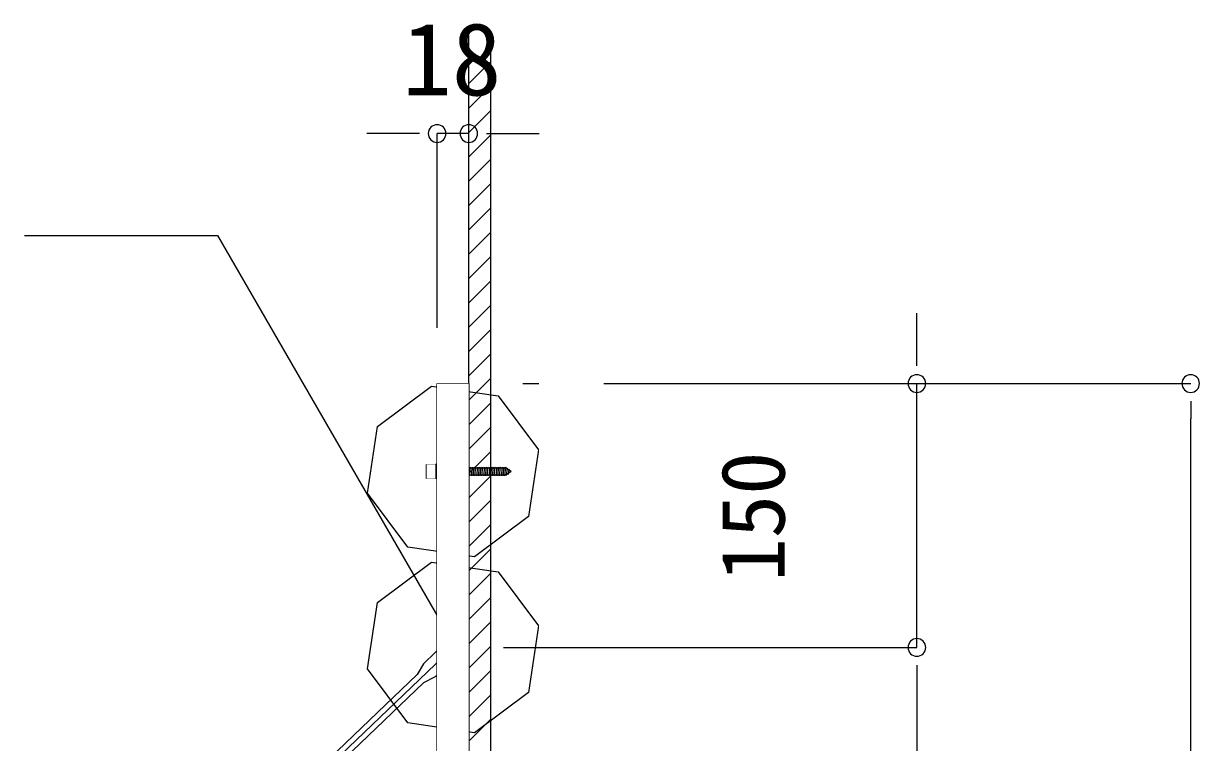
# Model space of a CAD drawing. Units: millimetres, scale not verified. Extents: x -4205 to 4205, y -2975 to 2975.
# Drawn here: x 364 to 1032, y 40 to 449 of the extents above; entities that cross this region are included whole.
import ezdxf
from ezdxf.enums import TextEntityAlignment as Align

# ---------------------------------------------------------------- set-up
doc = ezdxf.new("R2010")
doc.units = ezdxf.units.MM
doc.header["$LTSCALE"] = 20
for name, color, linetype in [('0-0', 7, 'Continuous'), ('0-1', 3, 'Continuous'), ('0-2', 7, 'Continuous')]:
    doc.layers.add(name, color=color, linetype=linetype)
doc.styles.add('ＭＳ ゴシック', font='')
doc.styles.get('ＭＳ ゴシック').set_extended_font_data('MS Gothic')

msp = doc.modelspace()

# ---------------------------------------------------------------- linework, layer by layer
at = {"layer": '0-0'}
for p, q in [((617.09, -1955.6), (617.09, 444.4)), ((617.09, -1955.6), (617.09, 444.4)), ((629.59, -1955.6), (629.59, 444.4)), ((617.09, 428.7), (620.31, 431.91)), ((617.09, 414.86), (629.59, 427.36)), ((617.09, 401.01), (629.59, 413.51)), ((617.09, 387.17), (629.59, 399.67)), ((617.09, 373.32), (629.59, 385.82)), ((617.09, 359.48), (629.59, 371.98)), ((617.09, 345.63), (629.59, 358.13)), ((617.09, 331.79), (629.59, 344.29)), ((617.09, 317.94), (629.59, 330.44)), ((617.09, 304.1), (629.59, 316.6)), ((617.09, 290.25), (629.59, 302.75)), ((617.09, 276.41), (629.59, 288.91)), ((617.09, 262.57), (629.59, 275.07)), ((617.09, 248.72), (629.59, 261.22)), ((617.09, 234.88), (629.59, 247.38)), ((617.09, 221.03), (629.59, 233.53)), ((617.09, 207.19), (629.59, 219.69)), ((617.09, 193.34), (629.59, 205.84)), ((598.09, 197.4), (595.09, 197.4)), ((595.79, 191.4), (595.79, 197.4)), ((596.59, 191.4), (596.59, 197.4)), ((597.39, 191.4), (597.39, 197.4)), ((598.09, 190.4), (598.09, 198.4)), ((638.06, 196.4), (599.09, 196.4)), ((599.56, 191.93), (600.13, 196.88)), ((600.27, 196.35), (600.13, 196.88)), ((600.56, 191.93), (601.13, 196.88)), ((601.27, 196.35), (601.13, 196.88)), ((601.56, 191.93), (602.13, 196.88)), ((602.27, 196.35), (602.13, 196.88)), ((602.56, 191.93), (603.13, 196.88)), ((603.27, 196.35), (603.13, 196.88)), ((603.56, 191.93), (604.13, 196.88)), ((604.27, 196.35), (604.13, 196.88)), ((604.56, 191.93), (605.13, 196.88)), ((605.27, 196.35), (605.13, 196.88)), ((605.56, 191.93), (606.13, 196.88)), ((606.27, 196.35), (606.13, 196.88)), ((606.56, 191.93), (607.13, 196.88)), ((607.27, 196.35), (607.13, 196.88)), ((607.56, 191.93), (608.13, 196.88)), ((608.27, 196.35), (608.13, 196.88)), ((608.56, 191.93), (609.13, 196.88)), ((609.27, 196.35), (609.13, 196.88)), ((609.56, 191.93), (610.13, 196.88)), ((610.27, 196.35), (610.13, 196.88)), ((610.56, 191.93), (611.13, 196.88)), ((611.27, 196.35), (611.13, 196.88)), ((611.56, 191.93), (612.13, 196.88)), ((612.27, 196.35), (612.13, 196.88)), ((612.56, 191.93), (613.13, 196.88)), ((613.27, 196.35), (613.13, 196.88)), ((613.56, 191.93), (614.13, 196.88)), ((614.27, 196.35), (614.13, 196.88)), ((614.56, 191.93), (615.13, 196.88)), ((615.27, 196.35), (615.13, 196.88)), ((615.56, 191.93), (616.13, 196.88)), ((616.27, 196.35), (616.13, 196.88)), ((616.56, 191.93), (617.13, 196.88)), ((617.27, 196.35), (617.13, 196.88)), ((617.56, 191.93), (618.13, 196.88)), ((618.27, 196.35), (618.13, 196.88)), ((618.56, 191.93), (619.13, 196.88)), ((619.27, 196.35), (619.13, 196.88)), ((619.56, 191.93), (620.13, 196.88)), ((620.27, 196.35), (620.13, 196.88)), ((620.56, 191.93), (621.13, 196.88)), ((621.27, 196.35), (621.13, 196.88)), ((621.56, 191.93), (622.13, 196.88)), ((622.27, 196.35), (622.13, 196.88)), ((622.56, 191.93), (623.13, 196.88)), ((623.27, 196.35), (623.13, 196.88)), ((623.56, 191.93), (624.13, 196.88)), ((624.27, 196.35), (624.13, 196.88)), ((624.56, 191.93), (625.13, 196.88)), ((625.27, 196.35), (625.13, 196.88)), ((625.56, 191.93), (626.13, 196.88)), ((626.27, 196.35), (626.13, 196.88)), ((626.56, 191.93), (627.13, 196.88)), ((627.27, 196.35), (627.13, 196.88)), ((627.56, 191.93), (628.13, 196.88)), ((628.27, 196.35), (628.13, 196.88)), ((628.56, 191.93), (629.13, 196.88)), ((629.27, 196.35), (629.13, 196.88)), ((629.56, 191.93), (630.13, 196.88)), ((630.27, 196.35), (630.13, 196.88)), ((630.56, 191.93), (631.13, 196.88)), ((631.27, 196.35), (631.13, 196.88)), ((631.56, 191.93), (632.13, 196.88)), ((632.27, 196.35), (632.13, 196.88)), ((632.56, 191.93), (633.13, 196.88)), ((633.27, 196.35), (633.13, 196.88)), ((633.56, 191.93), (634.13, 196.88)), ((634.27, 196.35), (634.13, 196.88)), ((634.56, 191.93), (635.13, 196.88)), ((635.27, 196.35), (635.13, 196.88)), ((635.56, 191.93), (636.13, 196.88)), ((636.27, 196.35), (636.13, 196.88)), ((636.56, 191.93), (637.13, 196.88)), ((637.27, 196.35), (637.13, 196.88)), ((637.56, 191.93), (638.13, 196.88)), ((641.09, 194.4), (638.06, 196.4)), ((638.27, 196.35), (638.13, 196.88)), ((638.58, 192.1), (639.05, 196.28)), ((639.19, 195.75), (639.05, 196.28)), ((639.66, 192.72), (639.98, 195.74)), ((640.12, 195.21), (639.98, 195.74)), ((599.09, 190.4), (598.09, 190.4)), ((599.56, 191.93), (599.42, 192.45)), ((600.56, 191.93), (600.42, 192.45)), ((601.56, 191.93), (601.42, 192.45)), ((602.56, 191.93), (602.42, 192.45)), ((603.56, 191.93), (603.42, 192.45)), ((604.56, 191.93), (604.42, 192.45)), ((605.56, 191.93), (605.42, 192.45)), ((606.56, 191.93), (606.42, 192.45)), ((607.56, 191.93), (607.42, 192.45)), ((608.56, 191.93), (608.42, 192.45)), ((609.56, 191.93), (609.42, 192.45)), ((610.56, 191.93), (610.42, 192.45)), ((611.56, 191.93), (611.42, 192.45)), ((612.56, 191.93), (612.42, 192.45)), ((613.56, 191.93), (613.42, 192.45)), ((614.56, 191.93), (614.42, 192.45)), ((615.56, 191.93), (615.42, 192.45)), ((616.56, 191.93), (616.42, 192.45)), ((617.09, 179.5), (629.59, 192)), ((617.56, 191.93), (617.42, 192.45)), ((618.56, 191.93), (618.42, 192.45)), ((619.56, 191.93), (619.42, 192.45)), ((620.56, 191.93), (620.42, 192.45)), ((621.56, 191.93), (621.42, 192.45)), ((622.56, 191.93), (622.42, 192.45)), ((623.56, 191.93), (623.42, 192.45)), ((624.56, 191.93), (624.42, 192.45)), ((625.56, 191.93), (625.42, 192.45)), ((626.56, 191.93), (626.42, 192.45)), ((627.56, 191.93), (627.42, 192.45)), ((628.56, 191.93), (628.42, 192.45)), ((629.56, 191.93), (629.42, 192.45)), ((630.56, 191.93), (630.42, 192.45)), ((631.56, 191.93), (631.42, 192.45)), ((632.56, 191.93), (632.42, 192.45)), ((633.56, 191.93), (633.42, 192.45)), ((634.56, 191.93), (634.42, 192.45)), ((635.56, 191.93), (635.42, 192.45)), ((636.56, 191.93), (636.42, 192.45)), ((637.56, 191.93), (637.42, 192.45)), ((638.58, 192.1), (638.44, 192.62)), ((639.66, 192.72), (639.52, 193.24)), ((617.09, 165.65), (629.59, 178.15)), ((617.09, 151.81), (629.59, 164.31)), ((617.09, 137.96), (629.59, 150.46)), ((617.09, 124.12), (629.59, 136.62)), ((617.09, 110.27), (629.59, 122.77)), ((617.09, 96.43), (629.59, 108.93)), ((617.09, 82.59), (629.59, 95.09)), ((617.09, 68.74), (629.59, 81.24)), ((617.09, 54.9), (629.59, 67.4)), ((617.09, 41.05), (629.59, 53.55))]:
    msp.add_line(p, q, dxfattribs=at)
for points in [[(364.82, 328.56), (474.38, 328.56), (610.08, 93.52)], [(598.09, 191.4), (595.09, 191.4), (595.09, 197.4)], [(599.09, 190.4), (599.09, 198.4), (598.09, 198.4)], [(641.09, 194.4), (638.06, 192.4), (599.09, 192.4)], [(297.09, -252.46), (297.09, -203.67), (611.7, 97.86)], [(604.63, 98.01), (591.27, 85.17), (587.67, 78.98), (298.36, -198.3)], [(302.59, -202.56), (591.55, 74.39), (598.09, 77.85), (611.56, 90.8), (612.2, 91.54), (612.68, 92.4), (612.98, 93.33), (613.09, 94.31), (613.02, 95.28), (612.75, 96.23), (612.31, 97.1), (611.7, 97.87), (610.95, 98.51), (610.1, 98.98), (609.17, 99.29), (608.19, 99.4), (607.22, 99.33), (606.27, 99.06)], [(606.27, 99.06), (605.4, 98.61), (604.63, 98.01)]]:
    msp.add_lwpolyline(points, dxfattribs=at)
for points in [[(565.16, 220.02), (595.85, 242.88), (633.72, 237.34), (656.57, 206.65), (651.03, 168.78), (620.34, 145.93), (582.47, 151.47), (559.62, 182.16)], [(599.09, 244.4), (600.09, 244.4), (600.09, -1755.6), (599.09, -1755.6)], [(600.09, 244.4), (616.09, 244.4), (616.09, -1755.6), (600.09, -1755.6)], [(616.09, 244.4), (617.09, 244.4), (617.09, -1755.6), (616.09, -1755.6)], [(593.09, 198.4), (598.09, 198.4), (598.09, 190.4), (593.09, 190.4)], [(599.09, 196.4), (617.09, 196.4), (617.09, 192.4), (599.09, 192.4)], [(565.16, 120.02), (595.85, 142.88), (633.72, 137.34), (656.57, 106.65), (651.03, 68.78), (620.34, 45.93), (582.47, 51.47), (559.62, 82.16)], [(608.09, 91.4), (605.97, 92.28), (605.09, 94.4), (605.97, 96.52), (608.09, 97.4), (610.22, 96.52), (611.09, 94.4), (610.22, 92.28)], [(605.09, 94.4), (605.15, 94.99), (605.32, 95.55), (605.6, 96.07), (605.97, 96.52), (606.43, 96.9), (606.95, 97.18), (607.51, 97.35), (608.09, 97.4), (608.68, 97.35), (609.24, 97.18), (609.76, 96.9), (610.22, 96.52), (610.59, 96.07), (610.87, 95.55), (611.04, 94.99), (611.09, 94.4), (611.04, 93.82), (610.87, 93.26), (610.59, 92.74), (610.22, 92.28), (609.76, 91.91), (609.24, 91.63), (608.68, 91.46), (608.09, 91.4), (607.51, 91.46), (606.95, 91.63), (606.43, 91.91), (605.97, 92.28), (605.6, 92.74), (605.32, 93.26), (605.15, 93.82)], [(608.09, 92.4), (606.68, 92.99), (606.09, 94.4), (606.68, 95.82), (608.09, 96.4), (609.51, 95.82), (610.09, 94.4), (609.51, 92.99)], [(608.09, 92.78), (606.95, 93.26), (606.47, 94.4), (606.95, 95.55), (608.09, 96.02), (609.24, 95.55), (609.72, 94.4), (609.24, 93.26)], [(609.68, 95.02), (610.08, 93.52), (608.98, 94.62)]]:
    msp.add_lwpolyline(points, close=True, dxfattribs=at)
at = {"layer": '0-0', "color": 5}
msp.add_solid([(609.68, 95.02), (610.08, 93.52), (608.98, 94.62)], dxfattribs=at)
at = {"layer": '0-1'}
for p, q in [((579.1, 386.5), (559.1, 386.5)), ((599.09, 276.15), (599.09, 386.5)), ((617.09, 386.5), (599.09, 386.5)), ((617.09, 276.15), (617.09, 386.5)), ((637.09, 386.5), (657.09, 386.5)), ((871.53, 264.4), (871.53, 284.4)), ((647.84, 244.4), (871.53, 244.4)), ((745.58, 244.4), (1027.01, 244.4)), ((871.53, 94.4), (871.53, 244.4)), ((1027.01, -1735.6), (1027.01, 224.4)), ((636.84, 94.4), (871.53, 94.4)), ((639.84, 94.4), (871.53, 94.4)), ((871.53, 74.4), (871.53, 54.41)), ((871.53, 74.4), (871.53, -235.6))]:
    msp.add_line(p, q, dxfattribs=at)
at = {"layer": '0-2', "color": 3}
for p, q in [((589.09, 386.5), (579.1, 386.5)), ((627.09, 386.5), (637.09, 386.5)), ((871.53, 254.4), (871.53, 264.4)), ((1027.01, 234.4), (1027.01, 224.4)), ((871.53, 84.4), (871.53, 74.4)), ((871.53, 84.4), (871.53, 74.4))]:
    msp.add_line(p, q, dxfattribs=at)
at = {"layer": '0-2'}
for points in [[(594.09, 386.5), (594.19, 385.53), (594.48, 384.59), (594.94, 383.72), (595.56, 382.97), (596.32, 382.34), (597.18, 381.88), (598.12, 381.6), (599.09, 381.5), (600.07, 381.6), (601.01, 381.88), (601.87, 382.34), (602.63, 382.97), (603.25, 383.72), (603.71, 384.59), (604, 385.53), (604.09, 386.5), (604, 387.48), (603.71, 388.41), (603.25, 389.28), (602.63, 390.04), (601.87, 390.66), (601.01, 391.12), (600.07, 391.4), (599.09, 391.5), (598.12, 391.4), (597.18, 391.12), (596.32, 390.66), (595.56, 390.04), (594.94, 389.28), (594.48, 388.41), (594.19, 387.48)], [(622.09, 386.5), (622, 387.48), (621.71, 388.41), (621.25, 389.28), (620.63, 390.04), (619.87, 390.66), (619.01, 391.12), (618.07, 391.4), (617.09, 391.5), (616.12, 391.4), (615.18, 391.12), (614.32, 390.66), (613.56, 390.04), (612.94, 389.28), (612.48, 388.41), (612.19, 387.48), (612.09, 386.5), (612.19, 385.53), (612.48, 384.59), (612.94, 383.72), (613.56, 382.97), (614.32, 382.34), (615.18, 381.88), (616.12, 381.6), (617.09, 381.5), (618.07, 381.6), (619.01, 381.88), (619.87, 382.34), (620.63, 382.97), (621.25, 383.72), (621.71, 384.59), (622, 385.53)], [(871.53, 249.4), (870.55, 249.31), (869.61, 249.02), (868.75, 248.56), (867.99, 247.94), (867.37, 247.18), (866.91, 246.32), (866.62, 245.38), (866.53, 244.4), (866.62, 243.43), (866.91, 242.49), (867.37, 241.63), (867.99, 240.87), (868.75, 240.25), (869.61, 239.78), (870.55, 239.5), (871.53, 239.4), (872.5, 239.5), (873.44, 239.78), (874.3, 240.25), (875.06, 240.87), (875.68, 241.63), (876.15, 242.49), (876.43, 243.43), (876.53, 244.4), (876.43, 245.38), (876.15, 246.32), (875.68, 247.18), (875.06, 247.94), (874.3, 248.56), (873.44, 249.02), (872.5, 249.31)], [(1027.01, 239.4), (1027.99, 239.5), (1028.92, 239.78), (1029.79, 240.25), (1030.54, 240.87), (1031.17, 241.63), (1031.63, 242.49), (1031.91, 243.43), (1032.01, 244.4), (1031.91, 245.38), (1031.63, 246.32), (1031.17, 247.18), (1030.54, 247.94), (1029.79, 248.56), (1028.92, 249.02), (1027.99, 249.31), (1027.01, 249.4), (1026.03, 249.31), (1025.1, 249.02), (1024.23, 248.56), (1023.47, 247.94), (1022.85, 247.18), (1022.39, 246.32), (1022.11, 245.38), (1022.01, 244.4), (1022.11, 243.43), (1022.39, 242.49), (1022.85, 241.63), (1023.47, 240.87), (1024.23, 240.25), (1025.1, 239.78), (1026.03, 239.5)], [(871.53, 89.4), (872.5, 89.5), (873.44, 89.78), (874.3, 90.25), (875.06, 90.87), (875.68, 91.63), (876.15, 92.49), (876.43, 93.43), (876.53, 94.4), (876.43, 95.38), (876.15, 96.32), (875.68, 97.18), (875.06, 97.94), (874.3, 98.56), (873.44, 99.02), (872.5, 99.31), (871.53, 99.4), (870.55, 99.31), (869.61, 99.02), (868.75, 98.56), (867.99, 97.94), (867.37, 97.18), (866.91, 96.32), (866.62, 95.38), (866.53, 94.4), (866.62, 93.43), (866.91, 92.49), (867.37, 91.63), (867.99, 90.87), (868.75, 90.25), (869.61, 89.78), (870.55, 89.5)], [(871.53, 89.4), (872.5, 89.5), (873.44, 89.78), (874.3, 90.25), (875.06, 90.87), (875.68, 91.63), (876.15, 92.49), (876.43, 93.43), (876.53, 94.4), (876.43, 95.38), (876.15, 96.32), (875.68, 97.18), (875.06, 97.94), (874.3, 98.56), (873.44, 99.02), (872.5, 99.31), (871.53, 99.4), (870.55, 99.31), (869.61, 99.02), (868.75, 98.56), (867.99, 97.94), (867.37, 97.18), (866.91, 96.32), (866.62, 95.38), (866.53, 94.4), (866.62, 93.43), (866.91, 92.49), (867.37, 91.63), (867.99, 90.87), (868.75, 90.25), (869.61, 89.78), (870.55, 89.5)]]:
    msp.add_lwpolyline(points, close=True, dxfattribs=at)

# ---------------------------------------------------------------- texts
at = {"layer": '0-0', "style": 'ＭＳ ゴシック'}
for s, p in [('A', (657.03, 204.68)), ('B', (657.03, 104.68))]:
    msp.add_text(s, height=51.73, dxfattribs=at).set_placement(p, align=Align.BOTTOM_LEFT)
at = {"layer": '0-1', "color": 7, "style": 'ＭＳ ゴシック'}
msp.add_text('18', height=41.38, dxfattribs=at).set_placement((579.31, 395.76), align=Align.BOTTOM_LEFT)
msp.add_text('150', height=36.21, rotation=90, dxfattribs=at).set_placement((807.31, 131.87), align=Align.BOTTOM_LEFT)

# ---------------------------------------------------------------- next in the draw order: wipeouts: each hides what was drawn before it
for points in [[(657.03, 204.68), (693.72, 204.68), (693.72, 275.24), (693.72, 275.24)], [(599.09, -1755.6), (600.09, 244.4), (600.09, -1755.6), (600.09, -1755.6)], [(657.03, 104.68), (693.72, 104.68), (693.72, 175.24), (693.72, 175.24)]]:
    msp.add_wipeout(points)

# ---------------------------------------------------------------- next in the draw order: wipeouts: each hides what was drawn before it
for points in [[(657.03, 204.68), (693.72, 275.24), (693.72, 275.24), (693.72, 275.24)], [(599.09, 244.4), (600.09, 244.4), (599.09, -1755.6), (599.09, -1755.6)], [(657.03, 104.68), (693.72, 175.24), (693.72, 175.24), (693.72, 175.24)]]:
    msp.add_wipeout(points)

# ---------------------------------------------------------------- next in the draw order: linework, layer by layer
at = {"layer": '0-0'}
msp.add_solid([(599.09, 244.4), (600.09, 244.4), (600.09, 244.4)], dxfattribs=at)

# ---------------------------------------------------------------- next in the draw order: wipeouts: each hides what was drawn before it
for points in [[(657.03, 275.24), (657.03, 204.68), (693.72, 275.24), (693.72, 275.24)], [(657.03, 175.24), (657.03, 104.68), (693.72, 175.24), (693.72, 175.24)]]:
    msp.add_wipeout(points)

# ---------------------------------------------------------------- next in the draw order: wipeouts: each hides what was drawn before it
msp.add_wipeout([(600.09, -1755.6), (616.09, 244.4), (616.09, -1755.6), (616.09, -1755.6)])

# ---------------------------------------------------------------- next in the draw order: wipeouts: each hides what was drawn before it
msp.add_wipeout([(600.09, 244.4), (616.09, 244.4), (600.09, -1755.6), (600.09, -1755.6)])

# ---------------------------------------------------------------- next in the draw order: linework, layer by layer
msp.add_solid([(600.09, 244.4), (616.09, 244.4), (616.09, 244.4)], dxfattribs=at)

# ---------------------------------------------------------------- next in the draw order: wipeouts: each hides what was drawn before it
msp.add_wipeout([(593.09, 190.4), (598.09, 198.4), (598.09, 190.4), (598.09, 190.4)])

# ---------------------------------------------------------------- next in the draw order: wipeouts: each hides what was drawn before it
for points in [[(616.09, -1755.6), (617.09, 244.4), (617.09, -1755.6), (617.09, -1755.6)], [(593.09, 198.4), (598.09, 198.4), (593.09, 190.4), (593.09, 190.4)]]:
    msp.add_wipeout(points)

# ---------------------------------------------------------------- next in the draw order: linework, layer by layer
msp.add_solid([(593.09, 198.4), (598.09, 198.4), (598.09, 198.4)], dxfattribs=at)

# ---------------------------------------------------------------- next in the draw order: wipeouts: each hides what was drawn before it
msp.add_wipeout([(616.09, 244.4), (617.09, 244.4), (616.09, -1755.6), (616.09, -1755.6)])

# ---------------------------------------------------------------- next in the draw order: linework, layer by layer
msp.add_solid([(616.09, 244.4), (617.09, 244.4), (617.09, 244.4)], dxfattribs=at)

doc.saveas('drawing.dxf')
